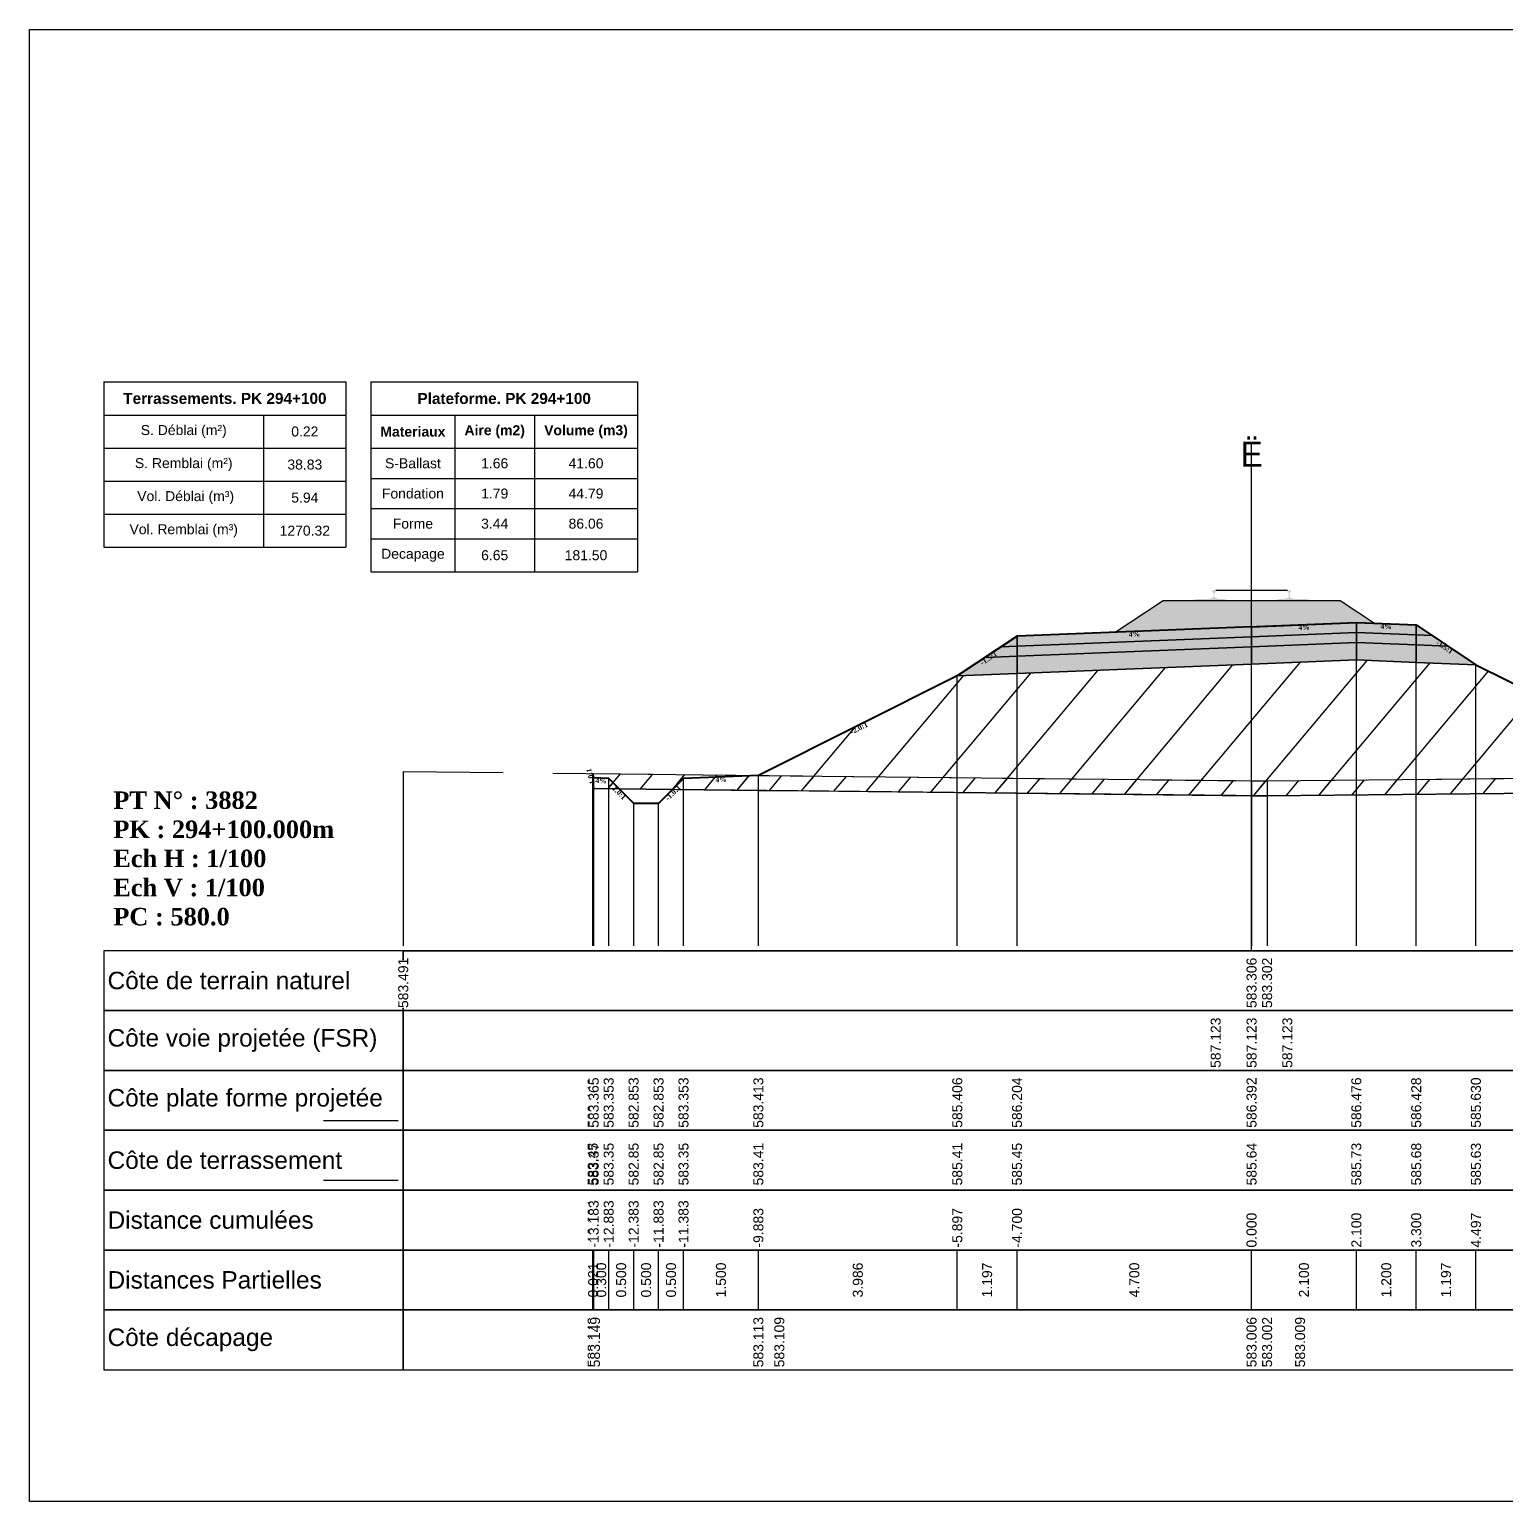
# Model space of a CAD drawing. Header units: millimetres. Extents: x 2762 to 3076, y 916 to 3305.
# Drawn here: x 2797.56 to 2827.14, y 1603.65 to 1633.15 of the extents above; entities that cross this region are included whole.
import ezdxf

# ---------------------------------------------------------------- set-up
doc = ezdxf.new("R2010")
doc.units = ezdxf.units.MM
doc.header["$LTSCALE"] = 2
doc.linetypes.add('CACHE', pattern=[9.525, 6.35, -3.175])
doc.linetypes.add('DASHED', pattern=[0.75, 0.5, -0.25])
for name, color, linetype in [('C-ANNO-TABL', 1, 'Continuous'), ('C-ANNO-TABL-TEXT', 150, 'Continuous'), ('C-ANNO-TABL-TITL', 150, 'Continuous'), ('C-ANNO-TABL-TTBL', 5, 'Continuous'), ('C-ROAD-CORR', 5, 'Continuous'), ('C-ROAD-SCTN', 7, 'Continuous')]:
    doc.layers.add(name, color=color, linetype=linetype)
doc.styles.add('ARIAL', font='arial.ttf')
doc.styles.add('C3D_Etiquette', font='romans.shx')
doc.styles.add('C3D_Profil_Travers', font='romans.shx')
doc.styles.get("Standard").update_dxf_attribs({"font": 'arial.ttf'})

msp = doc.modelspace()

# ---------------------------------------------------------------- hatches: boundary and pattern name
at = {"linetype": 'Continuous', "lineweight": -3}
msp.add_hatch(color=254, dxfattribs=at).paths.add_polyline_path([(2820.837, 1621.523), (2820.837, 1621.708), (2820.952, 1621.729), (2821.3, 1621.729), (2821.3, 1621.735), (2821.226, 1621.735), (2821.226, 1621.745), (2821.227, 1621.746), (2821.229, 1621.746), (2821.23, 1621.747), (2821.25, 1621.748), (2821.253, 1621.749), (2821.256, 1621.75), (2821.284, 1621.761), (2821.287, 1621.762), (2821.288, 1621.763), (2821.289, 1621.765), (2821.29, 1621.769), (2821.291, 1621.776), (2821.292, 1621.785), (2821.293, 1621.795), (2821.293, 1621.819), (2821.292, 1621.835), (2821.292, 1621.841), (2821.291, 1621.847), (2821.29, 1621.852), (2821.29, 1621.854), (2821.289, 1621.857), (2821.288, 1621.859), (2821.287, 1621.86), (2821.286, 1621.862), (2821.285, 1621.862), (2821.269, 1621.868), (2821.267, 1621.87), (2821.266, 1621.87), (2821.265, 1621.872), (2821.265, 1621.874), (2821.265, 1621.893), (2821.266, 1621.897), (2821.267, 1621.899), (2821.269, 1621.902), (2821.271, 1621.903), (2821.274, 1621.904), (2821.275, 1621.905), (2821.279, 1621.906), (2821.283, 1621.906), (2821.286, 1621.906), (2821.29, 1621.907), (2821.295, 1621.907), (2821.298, 1621.907), (2821.301, 1621.907), (2821.305, 1621.907), (2821.308, 1621.907), (2821.312, 1621.907), (2821.317, 1621.906), (2821.32, 1621.906), (2821.324, 1621.906), (2821.328, 1621.905), (2821.329, 1621.904), (2821.331, 1621.903), (2821.334, 1621.902), (2821.336, 1621.899), (2821.337, 1621.897), (2821.337, 1621.893), (2821.337, 1621.874), (2821.337, 1621.872), (2821.337, 1621.87), (2821.336, 1621.87), (2821.334, 1621.868), (2821.318, 1621.862), (2821.317, 1621.862), (2821.315, 1621.86), (2821.314, 1621.859), (2821.314, 1621.857), (2821.313, 1621.854), (2821.312, 1621.852), (2821.312, 1621.847), (2821.311, 1621.841), (2821.31, 1621.835), (2821.31, 1621.819), (2821.31, 1621.795), (2821.311, 1621.785), (2821.312, 1621.776), (2821.313, 1621.769), (2821.314, 1621.765), (2821.315, 1621.763), (2821.316, 1621.762), (2821.318, 1621.761), (2821.347, 1621.75), (2821.35, 1621.749), (2821.353, 1621.748), (2821.373, 1621.747), (2821.374, 1621.746), (2821.375, 1621.746), (2821.376, 1621.745), (2821.376, 1621.735), (2821.302, 1621.735), (2821.302, 1621.729), (2821.506, 1621.729), (2821.638, 1621.698), (2822.472, 1621.698), (2822.603, 1621.729), (2822.807, 1621.729), (2822.807, 1621.735), (2822.733, 1621.735), (2822.733, 1621.745), (2822.734, 1621.746), (2822.736, 1621.746), (2822.737, 1621.747), (2822.757, 1621.748), (2822.76, 1621.749), (2822.763, 1621.75), (2822.791, 1621.761), (2822.794, 1621.762), (2822.795, 1621.763), (2822.796, 1621.765), (2822.797, 1621.769), (2822.798, 1621.776), (2822.799, 1621.785), (2822.8, 1621.795), (2822.8, 1621.819), (2822.799, 1621.835), (2822.799, 1621.841), (2822.798, 1621.847), (2822.797, 1621.852), (2822.797, 1621.854), (2822.796, 1621.857), (2822.795, 1621.859), (2822.794, 1621.86), (2822.793, 1621.862), (2822.792, 1621.862), (2822.776, 1621.868), (2822.774, 1621.87), (2822.773, 1621.87), (2822.772, 1621.872), (2822.772, 1621.874), (2822.772, 1621.893), (2822.773, 1621.897), (2822.774, 1621.899), (2822.776, 1621.902), (2822.778, 1621.903), (2822.781, 1621.904), (2822.782, 1621.905), (2822.786, 1621.906), (2822.79, 1621.906), (2822.793, 1621.906), (2822.797, 1621.907), (2822.802, 1621.907), (2822.805, 1621.907), (2822.808, 1621.907), (2822.812, 1621.907), (2822.815, 1621.907), (2822.819, 1621.907), (2822.824, 1621.906), (2822.827, 1621.906), (2822.831, 1621.906), (2822.835, 1621.905), (2822.836, 1621.904), (2822.838, 1621.903), (2822.841, 1621.902), (2822.843, 1621.899), (2822.844, 1621.897), (2822.844, 1621.893), (2822.844, 1621.874), (2822.844, 1621.872), (2822.844, 1621.87), (2822.843, 1621.87), (2822.841, 1621.868), (2822.825, 1621.862), (2822.824, 1621.862), (2822.822, 1621.86), (2822.821, 1621.859), (2822.821, 1621.857), (2822.82, 1621.854), (2822.819, 1621.852), (2822.819, 1621.847), (2822.818, 1621.841), (2822.817, 1621.835), (2822.817, 1621.819), (2822.817, 1621.795), (2822.818, 1621.785), (2822.819, 1621.776), (2822.82, 1621.769), (2822.821, 1621.765), (2822.822, 1621.763), (2822.823, 1621.762), (2822.825, 1621.761), (2822.854, 1621.75), (2822.857, 1621.749), (2822.86, 1621.748), (2822.88, 1621.747), (2822.881, 1621.746), (2822.882, 1621.746), (2822.883, 1621.745), (2822.883, 1621.735), (2822.809, 1621.735), (2822.809, 1621.729), (2823.157, 1621.729), (2823.272, 1621.708), (2823.272, 1621.523)])
h = msp.add_hatch(dxfattribs=at)
h.set_pattern_fill('GRAVEL', color=252, scale=0.009, style=0)
h.set_pattern_definition([(228.0128, (2819.486781, 1621.29518), (-1.8288, -2.0574), [0.030755, -3.0447435]), (184.96974, (2819.466207, 1621.272319), (2.743199999, 0.228600013), [0.0527764, -5.2248644]), (132.51045, (2819.413629, 1621.267747), (2.286, -2.5146), [0.0372133, -3.684125]), (267.2737, (2819.324475, 1621.210597), (0.2286, 4.572), [0.0480604, -4.7579794]), (292.83365, (2819.322189, 1621.162591), (-1.143, 2.7432), [0.047127, -4.6655827]), (357.2737, (2819.340477, 1621.119157), (-4.572, 0.2286), [0.0480604, -4.7579794]), (37.69424, (2819.388483, 1621.116871), (-2.9718, -2.286), [0.0635574, -6.2921804]), (72.25533, (2819.438775, 1621.155733), (1.6002, 5.0292), [0.0600048, -5.940473]), (121.42957, (2819.457063, 1621.212883), (-1.8288, 2.9718), [0.048223, -4.774099]), (175.23636, (2819.431917, 1621.254031), (2.5146, -0.2286), [0.055054, -2.697654]), (222.39744, (2819.377053, 1621.258603), (-2.7432, -2.5146), [0.071197, -7.0485095]), (138.81407, (2819.55079, 1621.208311), (-1.6002, 1.3716), [0.0243004, -2.405751]), (171.46923, (2819.532501, 1621.224313), (2.9718, -0.4572), [0.0462314, -4.5769175]), (225, (2819.48678, 1621.23117), (-3e-17, -0.2286), [0.032329, -0.29096]), (203.1986, (2819.47078, 1621.258603), (1.143, 0.4572), [0.01741, -1.723556]), (291.8014, (2819.454777, 1621.251745), (-0.2286, 0.6858), [0.024621, -1.206428]), (30.9638, (2819.46392, 1621.228885), (0.6858, 0.4572), [0.039989, -1.292967]), (161.565, (2819.49821, 1621.24946), (0.4572, -0.2286), [0.028916, -0.693981]), (16.38954, (2819.322189, 1621.251745), (2.286, 0.6858), [0.040508, -4.0102944]), (70.34618, (2819.361051, 1621.263175), (-0.9144, -2.5146), [0.033984, -3.3643994]), (293.1986, (2819.49821, 1621.29518), (-0.4572, 1.143), [0.034819, -1.7061465]), (343.61046, (2819.511927, 1621.263175), (-2.286, 0.6858), [0.040508, -4.0102944]), (339.44395, (2819.32219, 1621.110013), (-1.143, 0.4572), [0.039063, -1.914096]), (294.77514, (2819.358765, 1621.096297), (-1.143, 2.5146), [0.0327305, -3.2403234]), (66.8014, (2819.500497, 1621.06658), (0.4572, 1.143), [0.034819, -1.7061465]), (17.35402, (2819.514213, 1621.098583), (-2.9718, -0.9144), [0.0383204, -3.793714]), (69.44395, (2819.388483, 1621.06658), (-0.4572, -1.143), [0.0195316, -1.933628]), (101.3099, (2819.48678, 1621.06658), (-0.2286, 0.9144), [0.011656, -1.1539795]), (165.9638, (2819.484495, 1621.07801), (0.6858, -0.2286), [0.047127, -0.895415]), (186.009, (2819.438775, 1621.089439), (2.286, 0.2286), [0.043674, -4.323723]), (303.69, (2819.46392, 1621.20831), (-0.2286, 0.4572), [0.032969, -0.79126]), (353.15723, (2819.482209, 1621.180879), (3.8862, -0.4572), [0.05756, -5.698441]), (60.9454, (2819.53936, 1621.174021), (-0.9144, -1.6002), [0.023536, -2.330045]), (90, (2819.5508, 1621.1946), (-0.2286, 0.2286), [0.013716, -0.214884]), (120.25644, (2819.434203, 1621.096297), (0.9144, -1.6002), [0.031758, -3.1440547]), (48.0128, (2819.418201, 1621.12373), (1.8288, 2.0574), [0.06151, -3.0139886]), (0, (2819.45935, 1621.16945), (0.2286, 0.2286), [0.059436, -0.169164]), (325.30485, (2819.518785, 1621.169449), (2.286, -1.6002), [0.036145, -3.5783385]), (254.0546, (2819.548503, 1621.148875), (-0.2286, -0.9144), [0.033285, -1.6309485]), (207.64598, (2819.539359, 1621.116871), (-4.3434, -2.286), [0.054193, -5.365122]), (175.42608, (2819.491353, 1621.091725), (-2.9718, 0.2286), [0.0573327, -5.675926])])
h.paths.add_polyline_path([(2819.322, 1621.067), (2820.28, 1621.705), (2823.83, 1621.705), (2824.519, 1621.245), (2824.155, 1621.26)])
h = msp.add_hatch(color=11, dxfattribs=at)
h.paths.add_polyline_path([(2825.355, 1621.012), (2825.355, 1621.212), (2825.674, 1620.999)])
h.paths.add_polyline_path([(2824.155, 1621.06), (2824.155, 1621.26), (2825.355, 1621.212), (2825.355, 1621.012)])
h.paths.add_polyline_path([(2822.055, 1620.976), (2822.055, 1621.176), (2824.155, 1621.26), (2824.155, 1621.06)])
h.paths.add_polyline_path([(2817.355, 1620.788), (2817.355, 1620.988), (2822.055, 1621.176), (2822.055, 1620.976)])
h.paths.add_polyline_path([(2817.035, 1620.775), (2817.355, 1620.988), (2817.355, 1620.788)])
h = msp.add_hatch(color=30, dxfattribs=at)
h.paths.add_polyline_path([(2825.355, 1620.812), (2825.355, 1621.012), (2825.674, 1620.999), (2825.993, 1620.786)])
h.paths.add_polyline_path([(2824.155, 1620.86), (2824.155, 1621.06), (2825.355, 1621.012), (2825.355, 1620.812)])
h.paths.add_polyline_path([(2822.055, 1620.776), (2822.055, 1620.976), (2824.155, 1621.06), (2824.155, 1620.86)])
h.paths.add_polyline_path([(2817.355, 1620.588), (2817.355, 1620.788), (2822.055, 1620.976), (2822.055, 1620.776)])
h.paths.add_polyline_path([(2816.716, 1620.562), (2817.035, 1620.775), (2817.355, 1620.788), (2817.355, 1620.588)])
h = msp.add_hatch(color=83, dxfattribs=at)
h.paths.add_polyline_path([(2825.355, 1620.462), (2825.355, 1620.812), (2825.993, 1620.786), (2826.551, 1620.414)])
h.paths.add_polyline_path([(2824.155, 1620.51), (2824.155, 1620.86), (2825.355, 1620.812), (2825.355, 1620.462)])
h.paths.add_polyline_path([(2822.055, 1620.426), (2822.055, 1620.776), (2824.155, 1620.86), (2824.155, 1620.51)])
h.paths.add_polyline_path([(2817.355, 1620.238), (2817.355, 1620.588), (2822.055, 1620.776), (2822.055, 1620.426)])
h.paths.add_polyline_path([(2816.158, 1620.19), (2816.716, 1620.562), (2817.355, 1620.588), (2817.355, 1620.238)])
h = msp.add_hatch(dxfattribs=at)
h.set_pattern_fill('_U', color=3, angle=50, style=0, pattern_type=0)
h.set_pattern_definition([(50, (2810.4505, 1617.9157), (-0.766044, 0.64279), [])])
h.paths.add_polyline_path([(2810.451, 1617.916), (2810.672, 1618.137), (2812.172, 1618.197), (2816.158, 1620.19), (2824.155, 1620.51), (2826.551, 1620.414), (2831.025, 1618.177), (2831.025, 1617.877), (2822.367, 1617.786)])
h.paths.add_polyline_path([(2808.851, 1617.933), (2808.851, 1618.233), (2808.872, 1618.149), (2809.172, 1618.137), (2809.381, 1617.927), (2808.898, 1617.933)])
h = msp.add_hatch(dxfattribs=at)
h.set_pattern_fill('_U', color=150, scale=0.5, angle=50, style=0, pattern_type=0)
h.set_pattern_definition([(50, (2810.4505, 1617.9157), (-0.383022, 0.321394), [])])
h.paths.add_polyline_path([(2810.451, 1617.916), (2810.672, 1618.137), (2812.172, 1618.197), (2822.367, 1618.086), (2831.025, 1618.177), (2831.025, 1617.877), (2822.367, 1617.786)])
h.paths.add_polyline_path([(2808.851, 1618.233), (2812.172, 1618.197), (2810.672, 1618.137), (2810.451, 1617.916), (2809.381, 1617.927), (2809.172, 1618.137), (2808.872, 1618.149)])
h.paths.add_polyline_path([(2808.851, 1617.933), (2808.851, 1618.233), (2808.872, 1618.149), (2809.172, 1618.137), (2809.381, 1617.927), (2808.898, 1617.933)])

# ---------------------------------------------------------------- linework, layer by layer
at = {"color": 7, "linetype": 'Continuous', "lineweight": -3}
for p, q in [((2822.055, 1614.684), (2822.055, 1624.884)), ((2805.054, 1614.684), (2839.056, 1614.684)), ((2808.851, 1607.484), (2808.851, 1608.684)), ((2808.872, 1607.484), (2808.872, 1608.684)), ((2808.872, 1607.484), (2808.872, 1608.684)), ((2809.172, 1607.484), (2809.172, 1608.684)), ((2809.172, 1607.484), (2809.172, 1608.684)), ((2809.672, 1607.484), (2809.672, 1608.684)), ((2809.672, 1607.484), (2809.672, 1608.684)), ((2810.172, 1607.484), (2810.172, 1608.684)), ((2810.172, 1607.484), (2810.172, 1608.684)), ((2810.672, 1607.484), (2810.672, 1608.684)), ((2810.672, 1607.484), (2810.672, 1608.684)), ((2812.172, 1607.484), (2812.172, 1608.684)), ((2812.172, 1607.484), (2812.172, 1608.684)), ((2816.158, 1607.484), (2816.158, 1608.684)), ((2816.158, 1607.484), (2816.158, 1608.684)), ((2817.355, 1607.484), (2817.355, 1608.684)), ((2817.355, 1607.484), (2817.355, 1608.684)), ((2822.055, 1607.484), (2822.055, 1608.684)), ((2822.055, 1607.484), (2822.055, 1608.684)), ((2824.155, 1607.484), (2824.155, 1608.684)), ((2824.155, 1607.484), (2824.155, 1608.684)), ((2825.355, 1607.484), (2825.355, 1608.684)), ((2825.355, 1607.484), (2825.355, 1608.684)), ((2826.551, 1607.484), (2826.551, 1608.684)), ((2826.551, 1607.484), (2826.551, 1608.684))]:
    msp.add_line(p, q, dxfattribs=at)
at = {"color": 251, "linetype": 'Continuous', "lineweight": -3}
for p, q in [((2819.322, 1621.067), (2820.28, 1621.705)), ((2820.28, 1621.705), (2823.83, 1621.705)), ((2823.83, 1621.705), (2824.519, 1621.245)), ((2817.355, 1620.988), (2822.055, 1621.176)), ((2824.155, 1621.26), (2819.322, 1621.067)), ((2822.055, 1621.176), (2824.155, 1621.26)), ((2822.055, 1620.976), (2822.055, 1621.176)), ((2822.055, 1621.176), (2822.055, 1620.976)), ((2824.519, 1621.245), (2824.155, 1621.26)), ((2824.155, 1621.06), (2824.155, 1621.26)), ((2824.155, 1621.26), (2825.355, 1621.212)), ((2824.155, 1621.26), (2824.155, 1621.06)), ((2825.355, 1621.012), (2825.355, 1621.212)), ((2825.355, 1621.212), (2825.674, 1620.999)), ((2825.355, 1621.212), (2825.355, 1621.012)), ((2817.035, 1620.775), (2817.355, 1620.988)), ((2817.355, 1620.788), (2817.355, 1620.988)), ((2817.355, 1620.988), (2817.355, 1620.788)), ((2822.055, 1620.976), (2817.355, 1620.788)), ((2824.155, 1621.06), (2822.055, 1620.976)), ((2825.355, 1621.012), (2824.155, 1621.06)), ((2825.674, 1620.999), (2825.355, 1621.012)), ((2817.355, 1620.788), (2817.035, 1620.775))]:
    msp.add_line(p, q, dxfattribs=at)
at = {"color": 53, "linetype": 'Continuous', "lineweight": -3}
for p, q in [((2817.355, 1620.788), (2822.055, 1620.976)), ((2822.055, 1620.976), (2824.155, 1621.06)), ((2822.055, 1620.776), (2822.055, 1620.976)), ((2822.055, 1620.976), (2822.055, 1620.776)), ((2824.155, 1620.86), (2824.155, 1621.06)), ((2824.155, 1621.06), (2825.355, 1621.012)), ((2824.155, 1621.06), (2824.155, 1620.86)), ((2825.355, 1620.812), (2825.355, 1621.012)), ((2825.355, 1621.012), (2825.674, 1620.999)), ((2825.355, 1621.012), (2825.355, 1620.812)), ((2825.674, 1620.999), (2825.993, 1620.786)), ((2816.716, 1620.562), (2817.035, 1620.775)), ((2817.355, 1620.588), (2816.716, 1620.562)), ((2816.716, 1620.562), (2817.355, 1620.588)), ((2817.035, 1620.775), (2817.355, 1620.788)), ((2817.355, 1620.588), (2817.355, 1620.788)), ((2817.355, 1620.788), (2817.355, 1620.588)), ((2822.055, 1620.776), (2817.355, 1620.588)), ((2817.355, 1620.588), (2822.055, 1620.776)), ((2817.355, 1620.238), (2817.355, 1620.588)), ((2817.355, 1620.588), (2817.355, 1620.238)), ((2824.155, 1620.86), (2822.055, 1620.776)), ((2822.055, 1620.776), (2824.155, 1620.86)), ((2822.055, 1620.426), (2822.055, 1620.776)), ((2822.055, 1620.776), (2822.055, 1620.426)), ((2825.355, 1620.812), (2824.155, 1620.86)), ((2824.155, 1620.51), (2824.155, 1620.86)), ((2824.155, 1620.86), (2825.355, 1620.812)), ((2824.155, 1620.86), (2824.155, 1620.51)), ((2825.993, 1620.786), (2825.355, 1620.812)), ((2825.355, 1620.462), (2825.355, 1620.812)), ((2825.355, 1620.812), (2825.993, 1620.786)), ((2825.355, 1620.812), (2825.355, 1620.462)), ((2825.993, 1620.786), (2826.551, 1620.414)), ((2816.158, 1620.19), (2816.716, 1620.562)), ((2822.055, 1620.426), (2817.355, 1620.238)), ((2824.155, 1620.51), (2822.055, 1620.426)), ((2825.355, 1620.462), (2824.155, 1620.51)), ((2826.551, 1620.414), (2825.355, 1620.462)), ((2817.355, 1620.238), (2816.158, 1620.19))]:
    msp.add_line(p, q, dxfattribs=at)
at = {"color": 253, "linetype": 'Continuous', "lineweight": -3}
for p, q in [((2816.158, 1620.19), (2824.155, 1620.51)), ((2824.155, 1620.51), (2826.551, 1620.414)), ((2826.551, 1620.414), (2831.025, 1618.177)), ((2812.172, 1618.197), (2816.158, 1620.19)), ((2808.851, 1618.233), (2812.172, 1618.197)), ((2808.872, 1618.149), (2808.851, 1618.233)), ((2808.851, 1617.933), (2808.851, 1618.233)), ((2808.851, 1618.233), (2808.872, 1618.149)), ((2808.851, 1617.933), (2808.851, 1618.233)), ((2808.851, 1618.233), (2808.872, 1618.149)), ((2808.898, 1617.933), (2808.851, 1617.933)), ((2808.898, 1617.933), (2808.851, 1617.933)), ((2809.172, 1618.137), (2808.872, 1618.149)), ((2808.872, 1618.149), (2809.172, 1618.137)), ((2808.872, 1618.149), (2809.172, 1618.137)), ((2809.381, 1617.927), (2808.898, 1617.933)), ((2809.381, 1617.927), (2808.898, 1617.933)), ((2809.381, 1617.927), (2809.172, 1618.137)), ((2809.172, 1618.137), (2809.381, 1617.927)), ((2809.172, 1618.137), (2809.381, 1617.927)), ((2810.451, 1617.916), (2809.381, 1617.927)), ((2809.381, 1617.927), (2810.451, 1617.916)), ((2809.672, 1617.637), (2809.381, 1617.927)), ((2810.451, 1617.916), (2810.172, 1617.637)), ((2810.451, 1617.916), (2810.672, 1618.137)), ((2810.672, 1618.137), (2810.451, 1617.916)), ((2810.451, 1617.916), (2810.672, 1618.137)), ((2822.367, 1617.786), (2810.451, 1617.916)), ((2822.367, 1617.786), (2810.451, 1617.916)), ((2810.672, 1618.137), (2812.172, 1618.197)), ((2812.172, 1618.197), (2810.672, 1618.137)), ((2810.672, 1618.137), (2812.172, 1618.197)), ((2812.172, 1618.197), (2822.367, 1618.086)), ((2822.367, 1618.086), (2831.025, 1618.177)), ((2810.172, 1617.637), (2809.672, 1617.637)), ((2831.025, 1617.877), (2822.367, 1617.786)), ((2831.025, 1617.877), (2822.367, 1617.786))]:
    msp.add_line(p, q, dxfattribs=at)
at = {"color": 8, "linetype": 'CACHE', "lineweight": -3}
for p, q in [((2822.055, 1614.784), (2822.055, 1620.426)), ((2822.055, 1614.784), (2822.055, 1620.426)), ((2824.155, 1614.784), (2824.155, 1620.51)), ((2825.355, 1614.784), (2825.355, 1620.462)), ((2826.551, 1614.784), (2826.551, 1620.414)), ((2816.158, 1614.784), (2816.158, 1620.19)), ((2817.355, 1614.784), (2817.355, 1620.238)), ((2808.851, 1614.784), (2808.851, 1618.233)), ((2808.872, 1614.784), (2808.872, 1618.149)), ((2809.172, 1614.784), (2809.172, 1618.137)), ((2810.672, 1614.784), (2810.672, 1618.137)), ((2812.172, 1614.784), (2812.172, 1618.197)), ((2809.672, 1614.784), (2809.672, 1617.637)), ((2810.172, 1614.784), (2810.172, 1617.637))]:
    msp.add_line(p, q, dxfattribs=at)
at = {"color": 105, "linetype": 'DASHED', "lineweight": -3, "ltscale": 2}
for p, q in [((2805.055, 1618.274), (2822.055, 1618.089)), ((2822.367, 1618.086), (2835.514, 1618.224)), ((2822.055, 1618.089), (2822.367, 1618.086))]:
    msp.add_line(p, q, dxfattribs=at)
at = {"color": 98, "linetype": 'CACHE', "lineweight": -3}
for p, q in [((2805.055, 1618.274), (2805.055, 1614.784)), ((2822.055, 1618.089), (2822.055, 1614.784)), ((2822.367, 1618.086), (2822.367, 1614.784))]:
    msp.add_line(p, q, dxfattribs=at)
at = {"color": 6, "linetype": 'Continuous', "lineweight": -3}
for p, q in [((2808.851, 1617.933), (2808.898, 1617.933)), ((2808.898, 1617.933), (2812.172, 1617.897)), ((2812.172, 1617.897), (2812.592, 1617.892)), ((2812.592, 1617.892), (2822.055, 1617.789)), ((2822.055, 1617.789), (2822.367, 1617.786)), ((2822.367, 1617.786), (2823.028, 1617.793)), ((2823.028, 1617.793), (2831.025, 1617.877))]:
    msp.add_line(p, q, dxfattribs=at)
at = {"color": 154, "linetype": 'Continuous', "lineweight": -3}
msp.add_line((2803.454, 1611.284), (2804.954, 1611.284), dxfattribs=at)
at = {"color": 1, "linetype": 'Continuous', "lineweight": -3}
msp.add_line((2803.454, 1610.084), (2804.954, 1610.084), dxfattribs=at)
at = {"color": 7, "linetype": 'Continuous', "lineweight": -3}
for points in [[(2805.054, 1613.484), (2805.054, 1614.684), (2799.054, 1614.684), (2799.054, 1613.484)], [(2805.054, 1613.484), (2839.056, 1613.484), (2839.056, 1614.684), (2805.054, 1614.684)], [(2805.054, 1612.284), (2805.054, 1613.484), (2799.054, 1613.484), (2799.054, 1612.284)], [(2805.054, 1612.284), (2839.056, 1612.284), (2839.056, 1613.484), (2805.054, 1613.484)], [(2805.054, 1611.084), (2805.054, 1612.284), (2799.054, 1612.284), (2799.054, 1611.084)], [(2805.054, 1611.084), (2839.056, 1611.084), (2839.056, 1612.284), (2805.054, 1612.284)], [(2805.054, 1609.884), (2805.054, 1611.084), (2799.054, 1611.084), (2799.054, 1609.884)], [(2805.054, 1609.884), (2839.056, 1609.884), (2839.056, 1611.084), (2805.054, 1611.084)], [(2805.054, 1608.684), (2805.054, 1609.884), (2799.054, 1609.884), (2799.054, 1608.684)], [(2805.054, 1608.684), (2839.056, 1608.684), (2839.056, 1609.884), (2805.054, 1609.884)], [(2805.054, 1607.484), (2805.054, 1608.684), (2799.054, 1608.684), (2799.054, 1607.484)], [(2805.054, 1607.484), (2839.056, 1607.484), (2839.056, 1608.684), (2805.054, 1608.684)], [(2805.054, 1606.284), (2805.054, 1607.484), (2799.054, 1607.484), (2799.054, 1606.284)], [(2805.054, 1606.284), (2839.056, 1606.284), (2839.056, 1607.484), (2805.054, 1607.484)]]:
    msp.add_3dface(points, dxfattribs=at)
at = {"layer": 'C-ANNO-TABL', "color": 7, "linetype": 'Continuous', "lineweight": -3}
for p, q in [((2799.054, 1625.419), (2802.256, 1625.419)), ((2802.256, 1625.419), (2803.907, 1625.419)), ((2802.256, 1625.419), (2802.256, 1624.757)), ((2804.407, 1625.416), (2806.089, 1625.416)), ((2806.089, 1625.416), (2807.685, 1625.416)), ((2806.089, 1625.416), (2806.089, 1624.754)), ((2807.685, 1625.416), (2809.748, 1625.416)), ((2807.685, 1625.416), (2807.685, 1624.754)), ((2799.054, 1624.757), (2802.256, 1624.757)), ((2802.256, 1624.757), (2803.907, 1624.757)), ((2802.256, 1624.757), (2802.256, 1624.095)), ((2804.407, 1624.754), (2806.089, 1624.754)), ((2806.089, 1624.754), (2807.685, 1624.754)), ((2806.089, 1624.754), (2806.089, 1624.147)), ((2807.685, 1624.754), (2809.748, 1624.754)), ((2807.685, 1624.754), (2807.685, 1624.147)), ((2804.407, 1624.147), (2806.089, 1624.147)), ((2806.089, 1624.147), (2807.685, 1624.147)), ((2806.089, 1624.147), (2806.089, 1623.543)), ((2807.685, 1624.147), (2809.748, 1624.147)), ((2807.685, 1624.147), (2807.685, 1623.543)), ((2799.054, 1624.095), (2802.256, 1624.095)), ((2802.256, 1624.095), (2803.907, 1624.095)), ((2802.256, 1624.095), (2802.256, 1623.432)), ((2804.407, 1623.543), (2806.089, 1623.543)), ((2806.089, 1623.543), (2807.685, 1623.543)), ((2806.089, 1623.543), (2806.089, 1622.939)), ((2807.685, 1623.543), (2809.748, 1623.543)), ((2807.685, 1623.543), (2807.685, 1622.939)), ((2799.054, 1623.432), (2802.256, 1623.432)), ((2802.256, 1623.432), (2803.907, 1623.432)), ((2802.256, 1623.432), (2802.256, 1622.77)), ((2804.407, 1622.939), (2806.089, 1622.939)), ((2806.089, 1622.939), (2807.685, 1622.939)), ((2806.089, 1622.939), (2806.089, 1622.28)), ((2807.685, 1622.939), (2809.748, 1622.939)), ((2807.685, 1622.939), (2807.685, 1622.28))]:
    msp.add_line(p, q, dxfattribs=at)
at = {"layer": 'C-ANNO-TABL-TTBL', "color": 7, "linetype": 'Continuous', "lineweight": -3}
for p, q in [((2799.054, 1626.084), (2803.907, 1626.084)), ((2799.054, 1626.084), (2799.054, 1625.419)), ((2803.907, 1626.084), (2803.907, 1625.419)), ((2804.407, 1626.084), (2809.748, 1626.084)), ((2804.407, 1626.084), (2804.407, 1625.416)), ((2809.748, 1626.084), (2809.748, 1625.416)), ((2799.054, 1625.419), (2799.054, 1624.757)), ((2803.907, 1625.419), (2803.907, 1624.757)), ((2804.407, 1625.416), (2804.407, 1624.754)), ((2809.748, 1625.416), (2809.748, 1624.754)), ((2799.054, 1624.757), (2799.054, 1624.095)), ((2803.907, 1624.757), (2803.907, 1624.095)), ((2804.407, 1624.754), (2804.407, 1624.147)), ((2809.748, 1624.754), (2809.748, 1624.147)), ((2804.407, 1624.147), (2804.407, 1623.543)), ((2809.748, 1624.147), (2809.748, 1623.543)), ((2799.054, 1624.095), (2799.054, 1623.432)), ((2803.907, 1624.095), (2803.907, 1623.432)), ((2804.407, 1623.543), (2804.407, 1622.939)), ((2809.748, 1623.543), (2809.748, 1622.939)), ((2799.054, 1623.432), (2799.054, 1622.77)), ((2803.907, 1623.432), (2803.907, 1622.77)), ((2799.054, 1622.77), (2802.256, 1622.77)), ((2802.256, 1622.77), (2803.907, 1622.77)), ((2804.407, 1622.939), (2804.407, 1622.28)), ((2809.748, 1622.939), (2809.748, 1622.28)), ((2804.407, 1622.28), (2806.089, 1622.28)), ((2806.089, 1622.28), (2807.685, 1622.28)), ((2807.685, 1622.28), (2809.748, 1622.28))]:
    msp.add_line(p, q, dxfattribs=at)
at = {"layer": 'C-ROAD-CORR', "color": 1, "linetype": 'Continuous', "lineweight": 40}
for p, q in [((2822.055, 1621.176), (2817.355, 1620.988)), ((2822.055, 1621.176), (2824.155, 1621.26)), ((2824.155, 1621.26), (2825.355, 1621.212)), ((2825.355, 1621.212), (2826.551, 1620.414)), ((2817.355, 1620.988), (2816.158, 1620.19)), ((2826.551, 1620.414), (2831.025, 1618.177)), ((2816.158, 1620.19), (2812.172, 1618.197)), ((2808.872, 1618.149), (2808.851, 1618.233)), ((2809.172, 1618.137), (2808.872, 1618.149)), ((2809.672, 1617.637), (2809.172, 1618.137)), ((2810.672, 1618.137), (2810.172, 1617.637)), ((2812.172, 1618.197), (2810.672, 1618.137)), ((2810.172, 1617.637), (2809.672, 1617.637))]:
    msp.add_line(p, q, dxfattribs=at)
at = {"layer": 'C-ROAD-CORR', "color": 102, "linetype": 'Continuous', "lineweight": -3, "ltscale": 0.5}
for p, q in [((2822.055, 1620.426), (2817.355, 1620.238)), ((2822.055, 1620.426), (2824.155, 1620.51)), ((2824.155, 1620.51), (2825.355, 1620.462)), ((2825.355, 1620.462), (2826.551, 1620.414)), ((2817.355, 1620.238), (2816.158, 1620.19))]:
    msp.add_line(p, q, dxfattribs=at)
at = {"layer": 'C-ROAD-CORR', "color": 1, "linetype": 'Continuous', "lineweight": -3}
for p, q in [((2809.672, 1617.637), (2809.172, 1618.137)), ((2810.672, 1618.137), (2810.172, 1617.637))]:
    msp.add_line(p, q, dxfattribs=at)
at = {"layer": 'C-ROAD-SCTN', "color": 154, "linetype": 'Continuous', "lineweight": -3}
for p, q in [((2821.337, 1621.907), (2822.055, 1621.907)), ((2822.055, 1621.907), (2822.772, 1621.907)), ((2817.355, 1620.988), (2822.055, 1621.176)), ((2822.055, 1621.176), (2824.155, 1621.26)), ((2824.155, 1621.26), (2825.355, 1621.212)), ((2825.355, 1621.212), (2826.551, 1620.414)), ((2816.158, 1620.19), (2817.355, 1620.988)), ((2826.551, 1620.414), (2831.025, 1618.177)), ((2812.172, 1618.197), (2816.158, 1620.19)), ((2808.851, 1618.233), (2808.872, 1618.149)), ((2808.872, 1618.149), (2809.172, 1618.137)), ((2809.172, 1618.137), (2809.672, 1617.637)), ((2810.172, 1617.637), (2810.672, 1618.137)), ((2810.672, 1618.137), (2812.172, 1618.197)), ((2809.672, 1617.637), (2810.172, 1617.637))]:
    msp.add_line(p, q, dxfattribs=at)
at = {"layer": 'C-ROAD-SCTN', "color": 140, "linetype": 'Continuous', "lineweight": -3}
for p, q in [((2819.322, 1621.067), (2820.28, 1621.705)), ((2820.28, 1621.705), (2820.323, 1621.705)), ((2820.323, 1621.705), (2822.055, 1621.705)), ((2822.055, 1621.705), (2823.786, 1621.705)), ((2823.786, 1621.705), (2823.83, 1621.705)), ((2823.83, 1621.705), (2824.519, 1621.245))]:
    msp.add_line(p, q, dxfattribs=at)
at = {"layer": 'C-ROAD-SCTN', "color": 1, "linetype": 'Continuous', "lineweight": -3}
for p, q in [((2817.355, 1620.238), (2822.055, 1620.426)), ((2822.055, 1620.426), (2824.155, 1620.51)), ((2824.155, 1620.51), (2825.355, 1620.462)), ((2825.355, 1620.462), (2826.551, 1620.414)), ((2826.551, 1620.414), (2831.025, 1618.177)), ((2812.172, 1618.197), (2816.158, 1620.19)), ((2816.158, 1620.19), (2817.355, 1620.238)), ((2808.851, 1618.233), (2808.872, 1618.149)), ((2808.872, 1618.149), (2809.172, 1618.137)), ((2809.172, 1618.137), (2809.672, 1617.637)), ((2810.172, 1617.637), (2810.672, 1618.137)), ((2810.672, 1618.137), (2812.172, 1618.197)), ((2809.672, 1617.637), (2810.172, 1617.637))]:
    msp.add_line(p, q, dxfattribs=at)

# ---------------------------------------------------------------- texts
at = {"color": 7, "linetype": 'Continuous', "lineweight": -3}
for s, insert, char_height, attachment_point, style in [('{\\fWingdings|b0|i0|c2|p0;Ë}', (2822.055, 1624.384), 0.5, 8, 'C3D_Profil_Travers'), ('{\\fTimes New Roman|b1|i0|c0|p18;PT N° : 3882\\PPK : 294+100.000m\\PEch H : 1/100\\PEch V : 1/100\\PPC : 580.0}', (2799.243, 1615.184), 0.35, 7, 'C3D_Profil_Travers'), ('{\\fArial|b0|i0|c0|p34;Côte de terrain naturel}', (2799.129, 1614.084), 0.35, 4, 'C3D_Etiquette'), ('{\\fArial|b0|i0|c0|p34;Côte plate forme projetée}', (2799.129, 1611.684), 0.35, 4, 'C3D_Etiquette'), ('{\\fArial|b0|i0|c0|p34;Côte de terrassement}', (2799.129, 1610.484), 0.35, 4, 'C3D_Etiquette'), ('{\\fArial|b0|i0|c0|p34;Distance cumulées}', (2799.129, 1609.284), 0.35, 4, 'C3D_Etiquette'), ('{\\fArial|b0|i0|c0|p34;Distances Partielles}', (2799.129, 1608.084), 0.35, 4, 'C3D_Etiquette'), ('{\\fArial|b0|i0|c0|p34;Côte décapage}', (2799.129, 1606.884), 0.35, 4, 'C3D_Etiquette')]:
    msp.add_mtext(s, dxfattribs=dict(at, insert=insert, char_height=char_height, attachment_point=attachment_point, style=style))
at = {"color": 7, "linetype": 'Continuous', "lineweight": -3, "char_height": 0.1, "style": 'C3D_Etiquette'}
for s, insert, width, attachment_point, rotation in [('{\\fTimes New Roman|b1|i0|c0|p18;4%}', (2823.105, 1621.214), 0.37094, 2, 2.2906), ('{\\fTimes New Roman|b1|i0|c0|p18;4%}', (2824.754, 1621.232), 0.42071, 2, 357.7094), ('{\\fTimes New Roman|b1|i0|c0|p18;4%}', (2819.705, 1621.078), 0.42071, 2, 2.2906), ('{\\fTimes New Roman|b1|i0|c0|p18;-1.5:1}', (2816.758, 1620.586), 0.34598, 2, 33.6901), ('{\\fTimes New Roman|b1|i0|c0|p18;-1.5:1}', (2825.951, 1620.81), 0.34598, 2, 326.3099), ('{\\fTimes New Roman|b1|i0|c0|p18;-2.0:1}', (2814.167, 1619.19), 0.34598, 2, 26.5651), ('{\\fTimes New Roman|b1|i0|c0|p18;1.0:1}', (2808.857, 1618.19), 0.29446, 8, 104.0362), ('{\\fTimes New Roman|b1|i0|c0|p18;4%}', (2809.022, 1618.139), 0.37094, 2, 357.7094), ('{\\fTimes New Roman|b1|i0|c0|p18;1.0:1}', (2809.419, 1617.884), 0.29001, 2, 315), ('{\\fTimes New Roman|b1|i0|c0|p18;-1.0:1}', (2810.425, 1617.884), 0.34598, 2, 45), ('{\\fTimes New Roman|b1|i0|c0|p18;4%}', (2811.422, 1618.163), 0.42071, 2, 2.2906)]:
    msp.add_mtext(s, dxfattribs=dict(at, insert=insert, width=width, attachment_point=attachment_point, rotation=rotation))
at = {"color": 7, "linetype": 'Continuous', "lineweight": -3, "insert": (2799.129, 1612.884), "char_height": 0.35, "attachment_point": 4}
msp.add_mtext('{\\fArial|b0|i0|c0|p34;Côte voie projetée (FSR)}', dxfattribs=at)
at = {"color": 7, "linetype": 'Continuous', "lineweight": -3, "char_height": 0.2, "rotation": 90, "style": 'C3D_Profil_Travers'}
for s, insert, attachment_point in [('{\\fArial|b0|i0|c0|p34;583.45}', (2808.851, 1609.979), 4), ('{\\fArial|b0|i0|c0|p34;583.37}', (2808.872, 1609.979), 4), ('{\\fArial|b0|i0|c0|p34;583.35}', (2809.172, 1609.979), 4), ('{\\fArial|b0|i0|c0|p34;582.85}', (2809.672, 1609.979), 4), ('{\\fArial|b0|i0|c0|p34;582.85}', (2810.172, 1609.979), 4), ('{\\fArial|b0|i0|c0|p34;583.35}', (2810.672, 1609.979), 4), ('{\\fArial|b0|i0|c0|p34;583.41}', (2812.172, 1609.979), 4), ('{\\fArial|b0|i0|c0|p34;585.41}', (2816.158, 1609.979), 4), ('{\\fArial|b0|i0|c0|p34;585.45}', (2817.355, 1609.979), 4), ('{\\fArial|b0|i0|c0|p34;585.64}', (2822.055, 1609.979), 4), ('{\\fArial|b0|i0|c0|p34;585.73}', (2824.155, 1609.979), 4), ('{\\fArial|b0|i0|c0|p34;585.68}', (2825.355, 1609.979), 4), ('{\\fArial|b0|i0|c0|p34;585.63}', (2826.551, 1609.979), 4), ('{\\fArial|b0|i0|c0|p34;0.021}', (2808.861, 1608.084), 5), ('{\\fArial|b0|i0|c0|p34;0.300}', (2809.022, 1608.084), 5), ('{\\fArial|b0|i0|c0|p34;0.500}', (2809.422, 1608.084), 5), ('{\\fArial|b0|i0|c0|p34;0.500}', (2809.922, 1608.084), 5), ('{\\fArial|b0|i0|c0|p34;0.500}', (2810.422, 1608.084), 5), ('{\\fArial|b0|i0|c0|p34;1.500}', (2811.422, 1608.084), 5), ('{\\fArial|b0|i0|c0|p34;3.986}', (2814.165, 1608.084), 5), ('{\\fArial|b0|i0|c0|p34;1.197}', (2816.756, 1608.084), 5), ('{\\fArial|b0|i0|c0|p34;4.700}', (2819.705, 1608.084), 5), ('{\\fArial|b0|i0|c0|p34;2.100}', (2823.105, 1608.084), 5), ('{\\fArial|b0|i0|c0|p34;1.200}', (2824.755, 1608.084), 5), ('{\\fArial|b0|i0|c0|p34;1.197}', (2825.953, 1608.084), 5)]:
    msp.add_mtext(s, dxfattribs=dict(at, insert=insert, attachment_point=attachment_point))
at = {"layer": 'C-ANNO-TABL-TEXT', "color": 7, "linetype": 'Continuous', "lineweight": -3, "char_height": 0.2, "attachment_point": 5, "style": 'ARIAL'}
for s, insert in [('{\\fArial|b0|i0|c0|p34;\\C7;0.22}', (2803.082, 1625.088)), ('{\\fArial|b0|i0|c0|p34;\\C7;38.83}', (2803.082, 1624.426)), ('{\\fArial|b0|i0|c0|p34;\\C7;S-Ballast}', (2805.248, 1624.451)), ('{\\fArial|b0|i0|c0|p34;\\C7;1.66}', (2806.887, 1624.451)), ('{\\C18;\\c0;41.60}', (2808.717, 1624.451)), ('{\\fArial|b0|i0|c0|p34;\\C7;5.94}', (2803.082, 1623.764)), ('{\\fArial|b0|i0|c0|p34;\\C7;Fondation}', (2805.248, 1623.845)), ('{\\fArial|b0|i0|c0|p34;\\C7;1.79}', (2806.887, 1623.845)), ('{\\C18;\\c0;44.79}', (2808.717, 1623.845)), ('{\\fArial|b0|i0|c0|p34;\\C7;Forme}', (2805.248, 1623.241)), ('{\\fArial|b0|i0|c0|p34;\\C7;3.44}', (2806.887, 1623.241)), ('{\\C18;\\c0;86.06}', (2808.717, 1623.241)), ('{\\fArial|b0|i0|c0|p34;\\C7;1270.32}', (2803.082, 1623.101)), ('{\\fArial|b0|i0|c0|p34;\\C7;Decapage}', (2805.248, 1622.609)), ('{\\fArial|b0|i0|c0|p34;\\C7;6.65}', (2806.887, 1622.609)), ('{\\C18;\\c0;181.50}', (2808.717, 1622.609))]:
    msp.add_mtext(s, dxfattribs=dict(at, insert=insert))
at = {"layer": 'C-ANNO-TABL-TITL', "color": 7, "linetype": 'Continuous', "lineweight": -3, "attachment_point": 5, "style": 'ARIAL'}
for s, insert, char_height in [('{\\fArial|b1|i0|c0|p34;\\C7;Terrassements. PK 294+100}', (2801.48, 1625.751), 0.22), ('{\\fArial|b1|i0|c0|p34;\\C18;\\c0;Plateforme. PK 294+100}', (2807.077, 1625.75), 0.22), ('{\\fArial|b0|i0|c0|p34;\\C7;S. Déblai (m²) }', (2800.655, 1625.088), 0.2), ('{\\fArial|b1|i0|c0|p34;\\C7;Materiaux   }', (2805.248, 1625.085), 0.2), ('{\\fArial|b1|i0|c0|p34;\\C7;Aire (m2)}', (2806.887, 1625.085), 0.2), ('{\\fArial|b1|i0|c0|p34;\\C7;Volume (m3)}', (2808.717, 1625.085), 0.2), ('{\\fArial|b0|i0|c0|p34;\\C7;S. Remblai (m²) }', (2800.655, 1624.426), 0.2), ('{\\fArial|b0|i0|c0|p34;\\C7; Vol. Déblai (m³) }', (2800.655, 1623.764), 0.2), ('{\\fArial|b0|i0|c0|p34;\\C7;Vol. Remblai (m³)}', (2800.655, 1623.101), 0.2)]:
    msp.add_mtext(s, dxfattribs=dict(at, insert=insert, char_height=char_height))

# ---------------------------------------------------------------- next in the draw order: texts
at = {"color": 7, "linetype": 'Continuous', "lineweight": -3, "char_height": 0.2, "attachment_point": 4, "rotation": 90, "style": 'C3D_Profil_Travers', "bg_fill": 3, "box_fill_scale": 1.000375, "bg_fill_color": 256, "bg_fill_true_color": 13158600, "bg_fill_transparency": 0}
for s, insert, width in [('{\\fArial|b0|i0|c0|p34;583.491}', (2805.055, 1613.534), 0.95654), ('{\\fArial|b0|i0|c0|p34;583.306}', (2822.055, 1613.534), 0.99539), ('{\\fArial|b0|i0|c0|p34;587.123}', (2821.337, 1612.334), 0.99553), ('{\\fArial|b0|i0|c0|p34;587.123}', (2822.055, 1612.334), 0.99553), ('{\\fArial|b0|i0|c0|p34;587.123}', (2822.772, 1612.334), 0.99553), ('{\\fArial|b0|i0|c0|p34;583.449}', (2808.851, 1611.134), 0.99595), ('{\\fArial|b0|i0|c0|p34;582.853}', (2809.672, 1611.134), 0.99553), ('{\\fArial|b0|i0|c0|p34;582.853}', (2810.172, 1611.134), 0.99553), ('{\\fArial|b0|i0|c0|p34;583.353}', (2810.672, 1611.134), 0.99553), ('{\\fArial|b0|i0|c0|p34;583.413}', (2812.172, 1611.134), 0.99553), ('{\\fArial|b0|i0|c0|p34;585.406}', (2816.158, 1611.134), 0.99539), ('{\\fArial|b0|i0|c0|p34;586.204}', (2817.355, 1611.134), 0.99471), ('{\\fArial|b0|i0|c0|p34;586.392}', (2822.055, 1611.134), 0.99347), ('{\\fArial|b0|i0|c0|p34;586.476}', (2824.155, 1611.134), 0.99539), ('{\\fArial|b0|i0|c0|p34;586.428}', (2825.355, 1611.134), 0.99595), ('{\\fArial|b0|i0|c0|p34;585.630}', (2826.551, 1611.134), 0.99484), ('{\\fArial|b0|i0|c0|p34;\\C256;-13.204}', (2808.851, 1608.734), 0.93449), ('{\\fArial|b0|i0|c0|p34;\\C256;-12.383}', (2809.672, 1608.734), 0.93532), ('{\\fArial|b0|i0|c0|p34;\\C256;-11.883}', (2810.172, 1608.734), 0.93532), ('{\\fArial|b0|i0|c0|p34;\\C256;-11.383}', (2810.672, 1608.734), 0.93532), ('{\\fArial|b0|i0|c0|p34;\\C256;-9.883}', (2812.172, 1608.734), 0.77838), ('{\\fArial|b0|i0|c0|p34;\\C256;-5.897}', (2816.158, 1608.734), 0.77838), ('{\\fArial|b0|i0|c0|p34;\\C256;-4.700}', (2817.355, 1608.734), 0.77769), ('{\\fArial|b0|i0|c0|p34;\\C256;0.000}', (2822.055, 1608.734), 0.68096), ('{\\fArial|b0|i0|c0|p34;\\C256;2.100}', (2824.155, 1608.734), 0.6844), ('{\\fArial|b0|i0|c0|p34;\\C256;3.300}', (2825.355, 1608.734), 0.68082), ('{\\fArial|b0|i0|c0|p34;\\C256;4.497}', (2826.551, 1608.734), 0.68978), ('{\\fArial|b0|i0|c0|p34;583.149}', (2808.851, 1606.334), 0.99595), ('{\\fArial|b0|i0|c0|p34;583.113}', (2812.172, 1606.334), 0.99553), ('{\\fArial|b0|i0|c0|p34;583.109}', (2812.592, 1606.334), 0.99595), ('{\\fArial|b0|i0|c0|p34;583.006}', (2822.055, 1606.334), 0.99539), ('{\\fArial|b0|i0|c0|p34;583.009}', (2823.028, 1606.334), 0.99595)]:
    msp.add_mtext(s, dxfattribs=dict(at, insert=insert, width=width))

# ---------------------------------------------------------------- next in the draw order: texts
for s, insert, width in [('{\\fArial|b0|i0|c0|p34;583.302}', (2822.367, 1613.534), 0.99347), ('{\\fArial|b0|i0|c0|p34;583.365}', (2808.872, 1611.134), 0.99705), ('{\\fArial|b0|i0|c0|p34;\\C256;-13.183}', (2808.872, 1608.734), 0.93532), ('{\\fArial|b0|i0|c0|p34;583.149}', (2808.898, 1606.334), 0.99595), ('{\\fArial|b0|i0|c0|p34;583.002}', (2822.367, 1606.334), 0.99347)]:
    msp.add_mtext(s, dxfattribs=dict(at, insert=insert, width=width))

# ---------------------------------------------------------------- next in the draw order: texts
for s, insert, width in [('{\\fArial|b0|i0|c0|p34;583.353}', (2809.172, 1611.134), 0.99553), ('{\\fArial|b0|i0|c0|p34;\\C256;-12.883}', (2809.172, 1608.734), 0.93532)]:
    msp.add_mtext(s, dxfattribs=dict(at, insert=insert, width=width))

# ---------------------------------------------------------------- next in the draw order: linework, layer by layer
msp.add_lwpolyline([(2797.565, 1633.145), (2846.565, 1633.145), (2846.565, 1603.645), (2797.565, 1603.645)], close=True)

doc.saveas('drawing.dxf')
